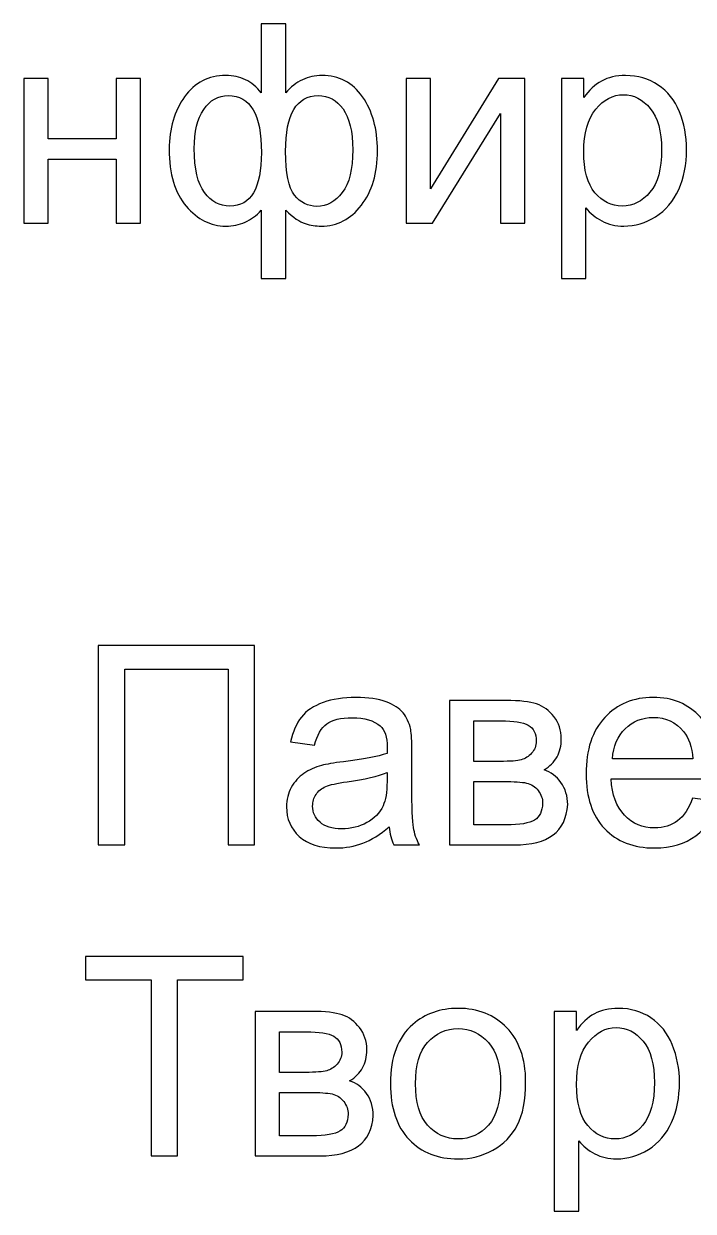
# Model space of a CAD drawing. Header units: centimetres. Extents: x 259 to 610, y 357 to 1252.
# Drawn here: x 313.04 to 321.53, y 1001.02 to 1016.07 of the extents above; entities that cross this region are included whole.
import ezdxf

# ---------------------------------------------------------------- set-up
doc = ezdxf.new("R2010")
doc.units = ezdxf.units.CM
doc.header["$MEASUREMENT"] = 0
doc.layers.add('layer 1', color=7, linetype='Continuous')

msp = doc.modelspace()

# ---------------------------------------------------------------- linework, layer by layer
at = {"layer": 'layer 1', "color": 250}
for points, knots in [([(316.04955, 1016.07259), (316.04955, 1016.07259), (316.35999, 1016.07259), (316.35999, 1016.07259), (316.35999, 1016.07259), (316.35999, 1016.07259), (316.35999, 1015.19771), (316.35999, 1015.19771), (316.35999, 1015.19771), (316.42408, 1015.2712), (316.49464, 1015.32588), (316.57166, 1015.36234), (316.57166, 1015.36234), (316.64809, 1015.3982), (316.731, 1015.41643), (316.81919, 1015.41643), (316.81919, 1015.41643), (317.03556, 1015.41643), (317.20725, 1015.32588), (317.33425, 1015.14538), (317.33425, 1015.14538), (317.46066, 1014.96487), (317.52416, 1014.73792), (317.52416, 1014.46393), (317.52416, 1014.46393), (317.52416, 1014.17818), (317.45595, 1013.9477), (317.31955, 1013.7719), (317.31955, 1013.7719), (317.18314, 1013.5961), (317.01322, 1013.5079), (316.81037, 1013.5079), (316.81037, 1013.5079), (316.74393, 1013.5079), (316.67632, 1013.51849), (316.60752, 1013.53907), (316.60752, 1013.53907), (316.53873, 1013.55965), (316.45642, 1013.61609), (316.35999, 1013.70781), (316.35999, 1013.70781), (316.35999, 1013.70781), (316.35999, 1012.84468), (316.35999, 1012.84468), (316.35999, 1012.84468), (316.35999, 1012.84468), (316.04955, 1012.84468), (316.04955, 1012.84468), (316.04955, 1012.84468), (316.04955, 1012.84468), (316.04955, 1013.70781), (316.04955, 1013.70781), (316.04955, 1013.70781), (315.98781, 1013.64137), (315.91902, 1013.5914), (315.84376, 1013.55788), (315.84376, 1013.55788), (315.7685, 1013.52437), (315.68736, 1013.5079), (315.59976, 1013.5079), (315.59976, 1013.5079), (315.40808, 1013.5079), (315.24051, 1013.59198), (315.09705, 1013.75955), (315.09705, 1013.75955), (314.95359, 1013.92771), (314.88186, 1014.16819), (314.88186, 1014.48098), (314.88186, 1014.48098), (314.88186, 1014.74615), (314.94653, 1014.96781), (315.07647, 1015.14714), (315.07647, 1015.14714), (315.20641, 1015.32647), (315.38045, 1015.41643), (315.59976, 1015.41643), (315.59976, 1015.41643), (315.69207, 1015.41643), (315.77497, 1015.3982), (315.84964, 1015.36234), (315.84964, 1015.36234), (315.92431, 1015.32588), (315.99075, 1015.2712), (316.04955, 1015.19771), (316.04955, 1015.19771), (316.04955, 1015.19771), (316.04955, 1016.07259), (316.04955, 1016.07259)], [0, 0, 0, 0, 0.04347826, 0.04347826, 0.04347826, 0.04347826, 0.08695652, 0.08695652, 0.08695652, 0.08695652, 0.13043478, 0.13043478, 0.13043478, 0.13043478, 0.17391304, 0.17391304, 0.17391304, 0.17391304, 0.2173913, 0.2173913, 0.2173913, 0.2173913, 0.26086957, 0.26086957, 0.26086957, 0.26086957, 0.30434783, 0.30434783, 0.30434783, 0.30434783, 0.34782609, 0.34782609, 0.34782609, 0.34782609, 0.39130435, 0.39130435, 0.39130435, 0.39130435, 0.43478261, 0.43478261, 0.43478261, 0.43478261, 0.47826087, 0.47826087, 0.47826087, 0.47826087, 0.52173913, 0.52173913, 0.52173913, 0.52173913, 0.56521739, 0.56521739, 0.56521739, 0.56521739, 0.60869565, 0.60869565, 0.60869565, 0.60869565, 0.65217391, 0.65217391, 0.65217391, 0.65217391, 0.69565217, 0.69565217, 0.69565217, 0.69565217, 0.73913043, 0.73913043, 0.73913043, 0.73913043, 0.7826087, 0.7826087, 0.7826087, 0.7826087, 0.82608696, 0.82608696, 0.82608696, 0.82608696, 0.86956522, 0.86956522, 0.86956522, 0.86956522, 0.91304348, 0.91304348, 0.91304348, 0.91304348, 1, 1, 1, 1]), ([(313.03624, 1015.37762), (313.03624, 1015.37762), (313.34669, 1015.37762), (313.34669, 1015.37762), (313.34669, 1015.37762), (313.34669, 1015.37762), (313.34669, 1014.61562), (313.34669, 1014.61562), (313.34669, 1014.61562), (313.34669, 1014.61562), (314.20746, 1014.61562), (314.20746, 1014.61562), (314.20746, 1014.61562), (314.20746, 1014.61562), (314.20746, 1015.37762), (314.20746, 1015.37762), (314.20746, 1015.37762), (314.20746, 1015.37762), (314.51791, 1015.37762), (314.51791, 1015.37762), (314.51791, 1015.37762), (314.51791, 1015.37762), (314.51791, 1013.54671), (314.51791, 1013.54671), (314.51791, 1013.54671), (314.51791, 1013.54671), (314.20746, 1013.54671), (314.20746, 1013.54671), (314.20746, 1013.54671), (314.20746, 1013.54671), (314.20746, 1014.3581), (314.20746, 1014.3581), (314.20746, 1014.3581), (314.20746, 1014.3581), (313.34669, 1014.3581), (313.34669, 1014.3581), (313.34669, 1014.3581), (313.34669, 1014.3581), (313.34669, 1013.54671), (313.34669, 1013.54671), (313.34669, 1013.54671), (313.34669, 1013.54671), (313.03624, 1013.54671), (313.03624, 1013.54671), (313.03624, 1013.54671), (313.03624, 1013.54671), (313.03624, 1015.37762), (313.03624, 1015.37762)], [0, 0, 0, 0, 0.07692308, 0.07692308, 0.07692308, 0.07692308, 0.15384615, 0.15384615, 0.15384615, 0.15384615, 0.23076923, 0.23076923, 0.23076923, 0.23076923, 0.30769231, 0.30769231, 0.30769231, 0.30769231, 0.38461538, 0.38461538, 0.38461538, 0.38461538, 0.46153846, 0.46153846, 0.46153846, 0.46153846, 0.53846154, 0.53846154, 0.53846154, 0.53846154, 0.61538462, 0.61538462, 0.61538462, 0.61538462, 0.69230769, 0.69230769, 0.69230769, 0.69230769, 0.76923077, 0.76923077, 0.76923077, 0.76923077, 0.84615385, 0.84615385, 0.84615385, 0.84615385, 1, 1, 1, 1]), ([(317.88693, 1015.37762), (317.88693, 1015.37762), (318.19738, 1015.37762), (318.19738, 1015.37762), (318.19738, 1015.37762), (318.19738, 1015.37762), (318.19738, 1013.98121), (318.19738, 1013.98121), (318.19738, 1013.98121), (318.19738, 1013.98121), (319.05992, 1015.37762), (319.05992, 1015.37762), (319.05992, 1015.37762), (319.05992, 1015.37762), (319.39329, 1015.37762), (319.39329, 1015.37762), (319.39329, 1015.37762), (319.39329, 1015.37762), (319.39329, 1013.54671), (319.39329, 1013.54671), (319.39329, 1013.54671), (319.39329, 1013.54671), (319.08285, 1013.54671), (319.08285, 1013.54671), (319.08285, 1013.54671), (319.08285, 1013.54671), (319.08285, 1014.9343), (319.08285, 1014.9343), (319.08285, 1014.9343), (319.08285, 1014.9343), (318.22148, 1013.54671), (318.22148, 1013.54671), (318.22148, 1013.54671), (318.22148, 1013.54671), (317.88693, 1013.54671), (317.88693, 1013.54671), (317.88693, 1013.54671), (317.88693, 1013.54671), (317.88693, 1015.37762), (317.88693, 1015.37762)], [0, 0, 0, 0, 0.09090909, 0.09090909, 0.09090909, 0.09090909, 0.18181818, 0.18181818, 0.18181818, 0.18181818, 0.27272727, 0.27272727, 0.27272727, 0.27272727, 0.36363636, 0.36363636, 0.36363636, 0.36363636, 0.45454545, 0.45454545, 0.45454545, 0.45454545, 0.54545455, 0.54545455, 0.54545455, 0.54545455, 0.63636364, 0.63636364, 0.63636364, 0.63636364, 0.72727273, 0.72727273, 0.72727273, 0.72727273, 0.81818182, 0.81818182, 0.81818182, 0.81818182, 1, 1, 1, 1]), ([(319.85778, 1012.84468), (319.85778, 1012.84468), (319.85778, 1015.37762), (319.85778, 1015.37762), (319.85778, 1015.37762), (319.85778, 1015.37762), (320.14, 1015.37762), (320.14, 1015.37762), (320.14, 1015.37762), (320.14, 1015.37762), (320.14, 1015.13715), (320.14, 1015.13715), (320.14, 1015.13715), (320.20644, 1015.23004), (320.2817, 1015.30001), (320.36578, 1015.34646), (320.36578, 1015.34646), (320.44927, 1015.39291), (320.55099, 1015.41643), (320.67035, 1015.41643), (320.67035, 1015.41643), (320.82674, 1015.41643), (320.96433, 1015.37645), (321.08368, 1015.2959), (321.08368, 1015.2959), (321.20304, 1015.21593), (321.293, 1015.10246), (321.35415, 1014.95664), (321.35415, 1014.95664), (321.41471, 1014.81024), (321.44528, 1014.65031), (321.44528, 1014.47569), (321.44528, 1014.47569), (321.44528, 1014.28931), (321.41177, 1014.12115), (321.34474, 1013.97122), (321.34474, 1013.97122), (321.27771, 1013.82188), (321.18011, 1013.70722), (321.05193, 1013.62726), (321.05193, 1013.62726), (320.92435, 1013.54789), (320.7897, 1013.5079), (320.64859, 1013.5079), (320.64859, 1013.5079), (320.54511, 1013.5079), (320.45221, 1013.52966), (320.37049, 1013.57317), (320.37049, 1013.57317), (320.28817, 1013.61668), (320.22114, 1013.67136), (320.16823, 1013.7378), (320.16823, 1013.7378), (320.16823, 1013.7378), (320.16823, 1012.84468), (320.16823, 1012.84468), (320.16823, 1012.84468), (320.16823, 1012.84468), (319.85778, 1012.84468), (319.85778, 1012.84468)], [0, 0, 0, 0, 0.0625, 0.0625, 0.0625, 0.0625, 0.125, 0.125, 0.125, 0.125, 0.1875, 0.1875, 0.1875, 0.1875, 0.25, 0.25, 0.25, 0.25, 0.3125, 0.3125, 0.3125, 0.3125, 0.375, 0.375, 0.375, 0.375, 0.4375, 0.4375, 0.4375, 0.4375, 0.5, 0.5, 0.5, 0.5, 0.5625, 0.5625, 0.5625, 0.5625, 0.625, 0.625, 0.625, 0.625, 0.6875, 0.6875, 0.6875, 0.6875, 0.75, 0.75, 0.75, 0.75, 0.8125, 0.8125, 0.8125, 0.8125, 0.875, 0.875, 0.875, 0.875, 1, 1, 1, 1]), ([(315.19936, 1014.4898), (315.19936, 1014.23169), (315.24287, 1014.04589), (315.3293, 1013.93241), (315.3293, 1013.93241), (315.41573, 1013.81894), (315.52274, 1013.7619), (315.65091, 1013.7619), (315.65091, 1013.7619), (315.78497, 1013.7619), (315.88551, 1013.81835), (315.95195, 1013.93124), (315.95195, 1013.93124), (316.0178, 1014.04413), (316.05131, 1014.21405), (316.05131, 1014.43982), (316.05131, 1014.43982), (316.05131, 1014.68089), (316.01662, 1014.86139), (315.94666, 1014.98192), (315.94666, 1014.98192), (315.87669, 1015.10246), (315.77144, 1015.16243), (315.63033, 1015.16243), (315.63033, 1015.16243), (315.50333, 1015.16243), (315.39985, 1015.10363), (315.3193, 1014.98604), (315.3193, 1014.98604), (315.23934, 1014.86845), (315.19936, 1014.70323), (315.19936, 1014.4898)], [0, 0, 0, 0, 0.11111111, 0.11111111, 0.11111111, 0.11111111, 0.22222222, 0.22222222, 0.22222222, 0.22222222, 0.33333333, 0.33333333, 0.33333333, 0.33333333, 0.44444444, 0.44444444, 0.44444444, 0.44444444, 0.55555556, 0.55555556, 0.55555556, 0.55555556, 0.66666667, 0.66666667, 0.66666667, 0.66666667, 0.77777778, 0.77777778, 0.77777778, 0.77777778, 1, 1, 1, 1]), ([(316.35823, 1014.45452), (316.35823, 1014.17936), (316.39586, 1013.99474), (316.47171, 1013.90007), (316.47171, 1013.90007), (316.54696, 1013.80541), (316.64163, 1013.75838), (316.7551, 1013.75838), (316.7551, 1013.75838), (316.88093, 1013.75838), (316.98852, 1013.81658), (317.07731, 1013.933), (317.07731, 1013.933), (317.16609, 1014.04883), (317.21019, 1014.22992), (317.21019, 1014.4751), (317.21019, 1014.4751), (317.21019, 1014.70617), (317.16903, 1014.87903), (317.0873, 1014.99251), (317.0873, 1014.99251), (317.00558, 1015.10598), (316.90033, 1015.16243), (316.77215, 1015.16243), (316.77215, 1015.16243), (316.63457, 1015.16243), (316.53168, 1015.10363), (316.4623, 1014.98545), (316.4623, 1014.98545), (316.39292, 1014.86727), (316.35823, 1014.6903), (316.35823, 1014.45452)], [0, 0, 0, 0, 0.11111111, 0.11111111, 0.11111111, 0.11111111, 0.22222222, 0.22222222, 0.22222222, 0.22222222, 0.33333333, 0.33333333, 0.33333333, 0.33333333, 0.44444444, 0.44444444, 0.44444444, 0.44444444, 0.55555556, 0.55555556, 0.55555556, 0.55555556, 0.66666667, 0.66666667, 0.66666667, 0.66666667, 0.77777778, 0.77777778, 0.77777778, 0.77777778, 1, 1, 1, 1]), ([(320.14, 1014.451), (320.14, 1014.2164), (320.18763, 1014.04295), (320.28229, 1013.93065), (320.28229, 1013.93065), (320.37754, 1013.81835), (320.49278, 1013.7619), (320.62801, 1013.7619), (320.62801, 1013.7619), (320.7656, 1013.7619), (320.88319, 1013.82011), (320.98079, 1013.93653), (320.98079, 1013.93653), (321.07898, 1014.05294), (321.12778, 1014.23286), (321.12778, 1014.47687), (321.12778, 1014.47687), (321.12778, 1014.7097), (321.08016, 1014.88373), (320.98432, 1014.99956), (320.98432, 1014.99956), (320.88848, 1015.11539), (320.77442, 1015.17301), (320.64154, 1015.17301), (320.64154, 1015.17301), (320.50983, 1015.17301), (320.39342, 1015.11128), (320.29229, 1014.98839), (320.29229, 1014.98839), (320.19057, 1014.86492), (320.14, 1014.68618), (320.14, 1014.451)], [0, 0, 0, 0, 0.11111111, 0.11111111, 0.11111111, 0.11111111, 0.22222222, 0.22222222, 0.22222222, 0.22222222, 0.33333333, 0.33333333, 0.33333333, 0.33333333, 0.44444444, 0.44444444, 0.44444444, 0.44444444, 0.55555556, 0.55555556, 0.55555556, 0.55555556, 0.66666667, 0.66666667, 0.66666667, 0.66666667, 0.77777778, 0.77777778, 0.77777778, 0.77777778, 1, 1, 1, 1]), ([(313.98168, 1008.19037), (313.98168, 1008.19037), (315.96428, 1008.19037), (315.96428, 1008.19037), (315.96428, 1008.19037), (315.96428, 1008.19037), (315.96428, 1005.66449), (315.96428, 1005.66449), (315.96428, 1005.66449), (315.96428, 1005.66449), (315.62914, 1005.66449), (315.62914, 1005.66449), (315.62914, 1005.66449), (315.62914, 1005.66449), (315.62914, 1007.89404), (315.62914, 1007.89404), (315.62914, 1007.89404), (315.62914, 1007.89404), (314.31681, 1007.89404), (314.31681, 1007.89404), (314.31681, 1007.89404), (314.31681, 1007.89404), (314.31681, 1005.66449), (314.31681, 1005.66449), (314.31681, 1005.66449), (314.31681, 1005.66449), (313.98168, 1005.66449), (313.98168, 1005.66449), (313.98168, 1005.66449), (313.98168, 1005.66449), (313.98168, 1008.19037), (313.98168, 1008.19037)], [0, 0, 0, 0, 0.11111111, 0.11111111, 0.11111111, 0.11111111, 0.22222222, 0.22222222, 0.22222222, 0.22222222, 0.33333333, 0.33333333, 0.33333333, 0.33333333, 0.44444444, 0.44444444, 0.44444444, 0.44444444, 0.55555556, 0.55555556, 0.55555556, 0.55555556, 0.66666667, 0.66666667, 0.66666667, 0.66666667, 0.77777778, 0.77777778, 0.77777778, 0.77777778, 1, 1, 1, 1]), ([(317.67114, 1005.8938), (317.5559, 1005.79561), (317.44477, 1005.72681), (317.33835, 1005.68624), (317.33835, 1005.68624), (317.23193, 1005.64568), (317.11786, 1005.62568), (316.99557, 1005.62568), (316.99557, 1005.62568), (316.79449, 1005.62568), (316.63985, 1005.67449), (316.53167, 1005.77267), (316.53167, 1005.77267), (316.42348, 1005.87028), (316.36939, 1005.99551), (316.36939, 1006.14779), (316.36939, 1006.14779), (316.36939, 1006.23716), (316.38997, 1006.31889), (316.43054, 1006.39297), (316.43054, 1006.39297), (316.4717, 1006.46706), (316.5252, 1006.52585), (316.59105, 1006.57054), (316.59105, 1006.57054), (316.65749, 1006.61522), (316.73157, 1006.64933), (316.81448, 1006.67226), (316.81448, 1006.67226), (316.87562, 1006.68813), (316.96793, 1006.70342), (317.09082, 1006.71871), (317.09082, 1006.71871), (317.34129, 1006.7481), (317.5265, 1006.78397), (317.64468, 1006.82513), (317.64468, 1006.82513), (317.64585, 1006.86746), (317.64644, 1006.89451), (317.64644, 1006.90568), (317.64644, 1006.90568), (317.64644, 1007.0315), (317.61704, 1007.12028), (317.55825, 1007.17202), (317.55825, 1007.17202), (317.47887, 1007.24199), (317.36069, 1007.27668), (317.2043, 1007.27668), (317.2043, 1007.27668), (317.05789, 1007.27668), (316.94971, 1007.25081), (316.88033, 1007.19966), (316.88033, 1007.19966), (316.81036, 1007.14851), (316.75921, 1007.05796), (316.72569, 1006.92743), (316.72569, 1006.92743), (316.72569, 1006.92743), (316.42231, 1006.96976), (316.42231, 1006.96976), (316.42231, 1006.96976), (316.44994, 1007.0997), (316.49521, 1007.20495), (316.55871, 1007.28491), (316.55871, 1007.28491), (316.62221, 1007.36488), (316.71394, 1007.42602), (316.83388, 1007.46953), (316.83388, 1007.46953), (316.95324, 1007.51245), (317.09258, 1007.53421), (317.25016, 1007.53421), (317.25016, 1007.53421), (317.40655, 1007.53421), (317.53414, 1007.51598), (317.63233, 1007.47894), (317.63233, 1007.47894), (317.72993, 1007.4419), (317.80225, 1007.39604), (317.84811, 1007.34018), (317.84811, 1007.34018), (317.89397, 1007.28432), (317.92631, 1007.21377), (317.94513, 1007.12851), (317.94513, 1007.12851), (317.95512, 1007.0756), (317.96041, 1006.98035), (317.96041, 1006.84335), (317.96041, 1006.84335), (317.96041, 1006.84335), (317.96041, 1006.43178), (317.96041, 1006.43178), (317.96041, 1006.43178), (317.96041, 1006.14427), (317.96688, 1005.96259), (317.97982, 1005.88556), (317.97982, 1005.88556), (317.99216, 1005.80854), (318.01803, 1005.73505), (318.05566, 1005.66449), (318.05566, 1005.66449), (318.05566, 1005.66449), (317.73111, 1005.66449), (317.73111, 1005.66449), (317.73111, 1005.66449), (317.69995, 1005.72975), (317.67996, 1005.80619), (317.67114, 1005.8938)], [0, 0, 0, 0, 0.03571429, 0.03571429, 0.03571429, 0.03571429, 0.07142857, 0.07142857, 0.07142857, 0.07142857, 0.10714286, 0.10714286, 0.10714286, 0.10714286, 0.14285714, 0.14285714, 0.14285714, 0.14285714, 0.17857143, 0.17857143, 0.17857143, 0.17857143, 0.21428571, 0.21428571, 0.21428571, 0.21428571, 0.25, 0.25, 0.25, 0.25, 0.28571429, 0.28571429, 0.28571429, 0.28571429, 0.32142857, 0.32142857, 0.32142857, 0.32142857, 0.35714286, 0.35714286, 0.35714286, 0.35714286, 0.39285714, 0.39285714, 0.39285714, 0.39285714, 0.42857143, 0.42857143, 0.42857143, 0.42857143, 0.46428571, 0.46428571, 0.46428571, 0.46428571, 0.5, 0.5, 0.5, 0.5, 0.53571429, 0.53571429, 0.53571429, 0.53571429, 0.57142857, 0.57142857, 0.57142857, 0.57142857, 0.60714286, 0.60714286, 0.60714286, 0.60714286, 0.64285714, 0.64285714, 0.64285714, 0.64285714, 0.67857143, 0.67857143, 0.67857143, 0.67857143, 0.71428571, 0.71428571, 0.71428571, 0.71428571, 0.75, 0.75, 0.75, 0.75, 0.78571429, 0.78571429, 0.78571429, 0.78571429, 0.82142857, 0.82142857, 0.82142857, 0.82142857, 0.85714286, 0.85714286, 0.85714286, 0.85714286, 0.89285714, 0.89285714, 0.89285714, 0.89285714, 0.92857143, 0.92857143, 0.92857143, 0.92857143, 1, 1, 1, 1]), ([(321.52111, 1006.25716), (321.52111, 1006.25716), (321.84214, 1006.21482), (321.84214, 1006.21482), (321.84214, 1006.21482), (321.79216, 1006.02844), (321.69868, 1005.88321), (321.56227, 1005.78032), (321.56227, 1005.78032), (321.42586, 1005.67743), (321.25183, 1005.62568), (321.03957, 1005.62568), (321.03957, 1005.62568), (320.77264, 1005.62568), (320.56097, 1005.708), (320.40457, 1005.87263), (320.40457, 1005.87263), (320.24818, 1006.03667), (320.16998, 1006.26774), (320.16998, 1006.56466), (320.16998, 1006.56466), (320.16998, 1006.87158), (320.24876, 1007.11029), (320.40693, 1007.27962), (320.40693, 1007.27962), (320.56509, 1007.44954), (320.77029, 1007.53421), (321.02252, 1007.53421), (321.02252, 1007.53421), (321.26653, 1007.53421), (321.46584, 1007.45131), (321.62048, 1007.28491), (321.62048, 1007.28491), (321.77511, 1007.11852), (321.85272, 1006.88451), (321.85272, 1006.58289), (321.85272, 1006.58289), (321.85272, 1006.56466), (321.85214, 1006.53703), (321.85096, 1006.50057), (321.85096, 1006.50057), (321.85096, 1006.50057), (320.48748, 1006.50057), (320.48748, 1006.50057), (320.48748, 1006.50057), (320.49924, 1006.30008), (320.55568, 1006.14603), (320.65799, 1006.03961), (320.65799, 1006.03961), (320.7597, 1005.93319), (320.88729, 1005.87968), (321.03957, 1005.87968), (321.03957, 1005.87968), (321.15305, 1005.87968), (321.25006, 1005.90967), (321.33003, 1005.96964), (321.33003, 1005.96964), (321.41058, 1006.02961), (321.47408, 1006.12545), (321.52111, 1006.25716)], [0, 0, 0, 0, 0.0625, 0.0625, 0.0625, 0.0625, 0.125, 0.125, 0.125, 0.125, 0.1875, 0.1875, 0.1875, 0.1875, 0.25, 0.25, 0.25, 0.25, 0.3125, 0.3125, 0.3125, 0.3125, 0.375, 0.375, 0.375, 0.375, 0.4375, 0.4375, 0.4375, 0.4375, 0.5, 0.5, 0.5, 0.5, 0.5625, 0.5625, 0.5625, 0.5625, 0.625, 0.625, 0.625, 0.625, 0.6875, 0.6875, 0.6875, 0.6875, 0.75, 0.75, 0.75, 0.75, 0.8125, 0.8125, 0.8125, 0.8125, 0.875, 0.875, 0.875, 0.875, 1, 1, 1, 1]), ([(318.43725, 1007.4954), (318.43725, 1007.4954), (319.15163, 1007.4954), (319.15163, 1007.4954), (319.15163, 1007.4954), (319.32684, 1007.4954), (319.45737, 1007.4807), (319.54321, 1007.45131), (319.54321, 1007.45131), (319.62846, 1007.42191), (319.70196, 1007.3684), (319.76311, 1007.2902), (319.76311, 1007.2902), (319.82484, 1007.21142), (319.85542, 1007.11793), (319.85542, 1007.00857), (319.85542, 1007.00857), (319.85542, 1006.92096), (319.83719, 1006.84453), (319.80132, 1006.77985), (319.80132, 1006.77985), (319.76487, 1006.71459), (319.71078, 1006.65991), (319.63787, 1006.6164), (319.63787, 1006.6164), (319.72371, 1006.58759), (319.79486, 1006.53409), (319.85189, 1006.4553), (319.85189, 1006.4553), (319.90833, 1006.3771), (319.93656, 1006.28361), (319.93656, 1006.17602), (319.93656, 1006.17602), (319.92538, 1006.00257), (319.86306, 1005.8738), (319.75076, 1005.79031), (319.75076, 1005.79031), (319.63846, 1005.70624), (319.47501, 1005.66449), (319.26099, 1005.66449), (319.26099, 1005.66449), (319.26099, 1005.66449), (318.43725, 1005.66449), (318.43725, 1005.66449), (318.43725, 1005.66449), (318.43725, 1005.66449), (318.43725, 1007.4954), (318.43725, 1007.4954)], [0, 0, 0, 0, 0.07692308, 0.07692308, 0.07692308, 0.07692308, 0.15384615, 0.15384615, 0.15384615, 0.15384615, 0.23076923, 0.23076923, 0.23076923, 0.23076923, 0.30769231, 0.30769231, 0.30769231, 0.30769231, 0.38461538, 0.38461538, 0.38461538, 0.38461538, 0.46153846, 0.46153846, 0.46153846, 0.46153846, 0.53846154, 0.53846154, 0.53846154, 0.53846154, 0.61538462, 0.61538462, 0.61538462, 0.61538462, 0.69230769, 0.69230769, 0.69230769, 0.69230769, 0.76923077, 0.76923077, 0.76923077, 0.76923077, 0.84615385, 0.84615385, 0.84615385, 0.84615385, 1, 1, 1, 1]), ([(318.7477, 1006.72282), (318.7477, 1006.72282), (319.07696, 1006.72282), (319.07696, 1006.72282), (319.07696, 1006.72282), (319.20807, 1006.72282), (319.29862, 1006.72988), (319.34742, 1006.7434), (319.34742, 1006.7434), (319.39681, 1006.75751), (319.4409, 1006.78514), (319.47971, 1006.82748), (319.47971, 1006.82748), (319.51851, 1006.86922), (319.53792, 1006.91979), (319.53792, 1006.97858), (319.53792, 1006.97858), (319.53792, 1007.0756), (319.50382, 1007.14263), (319.4362, 1007.18084), (319.4362, 1007.18084), (319.368, 1007.21906), (319.25158, 1007.23788), (319.08695, 1007.23788), (319.08695, 1007.23788), (319.08695, 1007.23788), (318.7477, 1007.23788), (318.7477, 1007.23788), (318.7477, 1007.23788), (318.7477, 1007.23788), (318.7477, 1006.72282), (318.7477, 1006.72282)], [0, 0, 0, 0, 0.11111111, 0.11111111, 0.11111111, 0.11111111, 0.22222222, 0.22222222, 0.22222222, 0.22222222, 0.33333333, 0.33333333, 0.33333333, 0.33333333, 0.44444444, 0.44444444, 0.44444444, 0.44444444, 0.55555556, 0.55555556, 0.55555556, 0.55555556, 0.66666667, 0.66666667, 0.66666667, 0.66666667, 0.77777778, 0.77777778, 0.77777778, 0.77777778, 1, 1, 1, 1]), ([(320.50512, 1006.75457), (320.50512, 1006.75457), (321.52464, 1006.75457), (321.52464, 1006.75457), (321.52464, 1006.75457), (321.51112, 1006.90862), (321.47172, 1007.02386), (321.40764, 1007.10088), (321.40764, 1007.10088), (321.30945, 1007.22024), (321.18127, 1007.28021), (321.02429, 1007.28021), (321.02429, 1007.28021), (320.882, 1007.28021), (320.76264, 1007.23258), (320.66563, 1007.13733), (320.66563, 1007.13733), (320.5692, 1007.04208), (320.5157, 1006.9145), (320.50512, 1006.75457)], [0, 0, 0, 0, 0.16666667, 0.16666667, 0.16666667, 0.16666667, 0.33333333, 0.33333333, 0.33333333, 0.33333333, 0.5, 0.5, 0.5, 0.5, 0.66666667, 0.66666667, 0.66666667, 0.66666667, 1, 1, 1, 1]), ([(317.64644, 1006.58171), (317.53355, 1006.53585), (317.36422, 1006.49704), (317.13844, 1006.46529), (317.13844, 1006.46529), (317.01027, 1006.44707), (316.91972, 1006.42649), (316.86681, 1006.40356), (316.86681, 1006.40356), (316.81389, 1006.38063), (316.77332, 1006.34711), (316.74451, 1006.3036), (316.74451, 1006.3036), (316.7157, 1006.25951), (316.701, 1006.21071), (316.701, 1006.15661), (316.701, 1006.15661), (316.701, 1006.07489), (316.73216, 1006.0061), (316.79507, 1005.95142), (316.79507, 1005.95142), (316.85799, 1005.89673), (316.94971, 1005.8691), (317.07024, 1005.8691), (317.07024, 1005.8691), (317.1896, 1005.8691), (317.29602, 1005.89497), (317.3895, 1005.9473), (317.3895, 1005.9473), (317.4824, 1005.99904), (317.55119, 1006.07018), (317.5947, 1006.16014), (317.5947, 1006.16014), (317.62822, 1006.23011), (317.64468, 1006.333), (317.64468, 1006.46882), (317.64468, 1006.46882), (317.64468, 1006.46882), (317.64644, 1006.58171), (317.64644, 1006.58171)], [0, 0, 0, 0, 0.09090909, 0.09090909, 0.09090909, 0.09090909, 0.18181818, 0.18181818, 0.18181818, 0.18181818, 0.27272727, 0.27272727, 0.27272727, 0.27272727, 0.36363636, 0.36363636, 0.36363636, 0.36363636, 0.45454545, 0.45454545, 0.45454545, 0.45454545, 0.54545455, 0.54545455, 0.54545455, 0.54545455, 0.63636364, 0.63636364, 0.63636364, 0.63636364, 0.72727273, 0.72727273, 0.72727273, 0.72727273, 0.81818182, 0.81818182, 0.81818182, 0.81818182, 1, 1, 1, 1]), ([(318.7477, 1005.91849), (318.7477, 1005.91849), (319.15515, 1005.91849), (319.15515, 1005.91849), (319.15515, 1005.91849), (319.33037, 1005.91849), (319.4509, 1005.93907), (319.51616, 1005.97964), (319.51616, 1005.97964), (319.58143, 1006.02079), (319.61553, 1006.09076), (319.61906, 1006.1913), (319.61906, 1006.1913), (319.61906, 1006.24951), (319.60024, 1006.30419), (319.56261, 1006.35417), (319.56261, 1006.35417), (319.52439, 1006.40415), (319.47501, 1006.4359), (319.41445, 1006.44883), (319.41445, 1006.44883), (319.35389, 1006.46235), (319.25628, 1006.46882), (319.12223, 1006.46882), (319.12223, 1006.46882), (319.12223, 1006.46882), (318.7477, 1006.46882), (318.7477, 1006.46882), (318.7477, 1006.46882), (318.7477, 1006.46882), (318.7477, 1005.91849), (318.7477, 1005.91849)], [0, 0, 0, 0, 0.11111111, 0.11111111, 0.11111111, 0.11111111, 0.22222222, 0.22222222, 0.22222222, 0.22222222, 0.33333333, 0.33333333, 0.33333333, 0.33333333, 0.44444444, 0.44444444, 0.44444444, 0.44444444, 0.55555556, 0.55555556, 0.55555556, 0.55555556, 0.66666667, 0.66666667, 0.66666667, 0.66666667, 0.77777778, 0.77777778, 0.77777778, 0.77777778, 1, 1, 1, 1]), ([(314.65136, 1001.72338), (314.65136, 1001.72338), (314.65136, 1003.95293), (314.65136, 1003.95293), (314.65136, 1003.95293), (314.65136, 1003.95293), (313.81881, 1003.95293), (313.81881, 1003.95293), (313.81881, 1003.95293), (313.81881, 1003.95293), (313.81881, 1004.24926), (313.81881, 1004.24926), (313.81881, 1004.24926), (313.81881, 1004.24926), (315.81905, 1004.24926), (315.81905, 1004.24926), (315.81905, 1004.24926), (315.81905, 1004.24926), (315.81905, 1003.95293), (315.81905, 1003.95293), (315.81905, 1003.95293), (315.81905, 1003.95293), (314.9865, 1003.95293), (314.9865, 1003.95293), (314.9865, 1003.95293), (314.9865, 1003.95293), (314.9865, 1001.72338), (314.9865, 1001.72338), (314.9865, 1001.72338), (314.9865, 1001.72338), (314.65136, 1001.72338), (314.65136, 1001.72338)], [0, 0, 0, 0, 0.11111111, 0.11111111, 0.11111111, 0.11111111, 0.22222222, 0.22222222, 0.22222222, 0.22222222, 0.33333333, 0.33333333, 0.33333333, 0.33333333, 0.44444444, 0.44444444, 0.44444444, 0.44444444, 0.55555556, 0.55555556, 0.55555556, 0.55555556, 0.66666667, 0.66666667, 0.66666667, 0.66666667, 0.77777778, 0.77777778, 0.77777778, 0.77777778, 1, 1, 1, 1]), ([(315.97016, 1003.55429), (315.97016, 1003.55429), (316.68454, 1003.55429), (316.68454, 1003.55429), (316.68454, 1003.55429), (316.85975, 1003.55429), (316.99028, 1003.53959), (317.07612, 1003.5102), (317.07612, 1003.5102), (317.16137, 1003.4808), (317.23487, 1003.42729), (317.29602, 1003.34909), (317.29602, 1003.34909), (317.35775, 1003.27031), (317.38833, 1003.17682), (317.38833, 1003.06746), (317.38833, 1003.06746), (317.38833, 1002.97985), (317.3701, 1002.90342), (317.33423, 1002.83874), (317.33423, 1002.83874), (317.29778, 1002.77348), (317.24369, 1002.7188), (317.17078, 1002.67529), (317.17078, 1002.67529), (317.25662, 1002.64648), (317.32777, 1002.59298), (317.3848, 1002.51419), (317.3848, 1002.51419), (317.44124, 1002.43599), (317.46947, 1002.3425), (317.46947, 1002.23491), (317.46947, 1002.23491), (317.45829, 1002.06146), (317.39597, 1001.93269), (317.28367, 1001.8492), (317.28367, 1001.8492), (317.17137, 1001.76513), (317.00792, 1001.72338), (316.7939, 1001.72338), (316.7939, 1001.72338), (316.7939, 1001.72338), (315.97016, 1001.72338), (315.97016, 1001.72338), (315.97016, 1001.72338), (315.97016, 1001.72338), (315.97016, 1003.55429), (315.97016, 1003.55429)], [0, 0, 0, 0, 0.07692308, 0.07692308, 0.07692308, 0.07692308, 0.15384615, 0.15384615, 0.15384615, 0.15384615, 0.23076923, 0.23076923, 0.23076923, 0.23076923, 0.30769231, 0.30769231, 0.30769231, 0.30769231, 0.38461538, 0.38461538, 0.38461538, 0.38461538, 0.46153846, 0.46153846, 0.46153846, 0.46153846, 0.53846154, 0.53846154, 0.53846154, 0.53846154, 0.61538462, 0.61538462, 0.61538462, 0.61538462, 0.69230769, 0.69230769, 0.69230769, 0.69230769, 0.76923077, 0.76923077, 0.76923077, 0.76923077, 0.84615385, 0.84615385, 0.84615385, 0.84615385, 1, 1, 1, 1]), ([(317.68878, 1002.63884), (317.68878, 1002.97691), (317.78285, 1003.22739), (317.97159, 1003.39025), (317.97159, 1003.39025), (318.12857, 1003.52548), (318.32084, 1003.5931), (318.5472, 1003.5931), (318.5472, 1003.5931), (318.79826, 1003.5931), (319.00405, 1003.51078), (319.16397, 1003.34615), (319.16397, 1003.34615), (319.32331, 1003.18211), (319.40327, 1002.95457), (319.40327, 1002.66471), (319.40327, 1002.66471), (319.40327, 1002.42952), (319.36799, 1002.2449), (319.29744, 1002.11026), (319.29744, 1002.11026), (319.22688, 1001.97562), (319.12399, 1001.87096), (318.98876, 1001.79629), (318.98876, 1001.79629), (318.85412, 1001.72162), (318.70654, 1001.68457), (318.5472, 1001.68457), (318.5472, 1001.68457), (318.29085, 1001.68457), (318.08389, 1001.7663), (317.92572, 1001.93034), (317.92572, 1001.93034), (317.76756, 1002.09438), (317.68878, 1002.33074), (317.68878, 1002.63884)], [0, 0, 0, 0, 0.1, 0.1, 0.1, 0.1, 0.2, 0.2, 0.2, 0.2, 0.3, 0.3, 0.3, 0.3, 0.4, 0.4, 0.4, 0.4, 0.5, 0.5, 0.5, 0.5, 0.6, 0.6, 0.6, 0.6, 0.7, 0.7, 0.7, 0.7, 0.8, 0.8, 0.8, 0.8, 1, 1, 1, 1]), ([(319.76722, 1001.02135), (319.76722, 1001.02135), (319.76722, 1003.55429), (319.76722, 1003.55429), (319.76722, 1003.55429), (319.76722, 1003.55429), (320.04944, 1003.55429), (320.04944, 1003.55429), (320.04944, 1003.55429), (320.04944, 1003.55429), (320.04944, 1003.31382), (320.04944, 1003.31382), (320.04944, 1003.31382), (320.11588, 1003.40671), (320.19114, 1003.47668), (320.27522, 1003.52313), (320.27522, 1003.52313), (320.35871, 1003.56958), (320.46043, 1003.5931), (320.57979, 1003.5931), (320.57979, 1003.5931), (320.73618, 1003.5931), (320.87377, 1003.55312), (320.99312, 1003.47257), (320.99312, 1003.47257), (321.11248, 1003.3926), (321.20244, 1003.27913), (321.26359, 1003.13331), (321.26359, 1003.13331), (321.32415, 1002.98691), (321.35472, 1002.82698), (321.35472, 1002.65236), (321.35472, 1002.65236), (321.35472, 1002.46598), (321.32121, 1002.29782), (321.25418, 1002.14789), (321.25418, 1002.14789), (321.18715, 1001.99855), (321.08955, 1001.88389), (320.96137, 1001.80393), (320.96137, 1001.80393), (320.83379, 1001.72456), (320.69914, 1001.68457), (320.55803, 1001.68457), (320.55803, 1001.68457), (320.45455, 1001.68457), (320.36165, 1001.70633), (320.27993, 1001.74984), (320.27993, 1001.74984), (320.19761, 1001.79335), (320.13058, 1001.84803), (320.07767, 1001.91447), (320.07767, 1001.91447), (320.07767, 1001.91447), (320.07767, 1001.02135), (320.07767, 1001.02135), (320.07767, 1001.02135), (320.07767, 1001.02135), (319.76722, 1001.02135), (319.76722, 1001.02135)], [0, 0, 0, 0, 0.0625, 0.0625, 0.0625, 0.0625, 0.125, 0.125, 0.125, 0.125, 0.1875, 0.1875, 0.1875, 0.1875, 0.25, 0.25, 0.25, 0.25, 0.3125, 0.3125, 0.3125, 0.3125, 0.375, 0.375, 0.375, 0.375, 0.4375, 0.4375, 0.4375, 0.4375, 0.5, 0.5, 0.5, 0.5, 0.5625, 0.5625, 0.5625, 0.5625, 0.625, 0.625, 0.625, 0.625, 0.6875, 0.6875, 0.6875, 0.6875, 0.75, 0.75, 0.75, 0.75, 0.8125, 0.8125, 0.8125, 0.8125, 0.875, 0.875, 0.875, 0.875, 1, 1, 1, 1]), ([(318.00628, 1002.63825), (318.00628, 1002.40424), (318.05743, 1002.22903), (318.15973, 1002.1132), (318.15973, 1002.1132), (318.26263, 1001.99678), (318.39139, 1001.93857), (318.5472, 1001.93857), (318.5472, 1001.93857), (318.70125, 1001.93857), (318.82942, 1001.99678), (318.93232, 1002.11379), (318.93232, 1002.11379), (319.03462, 1002.23079), (319.08577, 1002.40894), (319.08577, 1002.64824), (319.08577, 1002.64824), (319.08577, 1002.87402), (319.03403, 1003.04512), (318.93114, 1003.16095), (318.93114, 1003.16095), (318.82825, 1003.27736), (318.70007, 1003.33557), (318.5472, 1003.33557), (318.5472, 1003.33557), (318.39139, 1003.33557), (318.26263, 1003.27795), (318.15973, 1003.16212), (318.15973, 1003.16212), (318.05743, 1003.04629), (318.00628, 1002.87167), (318.00628, 1002.63825)], [0, 0, 0, 0, 0.11111111, 0.11111111, 0.11111111, 0.11111111, 0.22222222, 0.22222222, 0.22222222, 0.22222222, 0.33333333, 0.33333333, 0.33333333, 0.33333333, 0.44444444, 0.44444444, 0.44444444, 0.44444444, 0.55555556, 0.55555556, 0.55555556, 0.55555556, 0.66666667, 0.66666667, 0.66666667, 0.66666667, 0.77777778, 0.77777778, 0.77777778, 0.77777778, 1, 1, 1, 1]), ([(320.04944, 1002.62767), (320.04944, 1002.39307), (320.09707, 1002.21962), (320.19173, 1002.10732), (320.19173, 1002.10732), (320.28698, 1001.99502), (320.40222, 1001.93857), (320.53745, 1001.93857), (320.53745, 1001.93857), (320.67504, 1001.93857), (320.79263, 1001.99678), (320.89023, 1002.1132), (320.89023, 1002.1132), (320.98842, 1002.22961), (321.03722, 1002.40953), (321.03722, 1002.65354), (321.03722, 1002.65354), (321.03722, 1002.88637), (320.9896, 1003.0604), (320.89376, 1003.17623), (320.89376, 1003.17623), (320.79792, 1003.29206), (320.68386, 1003.34968), (320.55098, 1003.34968), (320.55098, 1003.34968), (320.41927, 1003.34968), (320.30286, 1003.28795), (320.20173, 1003.16506), (320.20173, 1003.16506), (320.10001, 1003.04159), (320.04944, 1002.86285), (320.04944, 1002.62767)], [0, 0, 0, 0, 0.11111111, 0.11111111, 0.11111111, 0.11111111, 0.22222222, 0.22222222, 0.22222222, 0.22222222, 0.33333333, 0.33333333, 0.33333333, 0.33333333, 0.44444444, 0.44444444, 0.44444444, 0.44444444, 0.55555556, 0.55555556, 0.55555556, 0.55555556, 0.66666667, 0.66666667, 0.66666667, 0.66666667, 0.77777778, 0.77777778, 0.77777778, 0.77777778, 1, 1, 1, 1]), ([(316.28061, 1002.78171), (316.28061, 1002.78171), (316.60987, 1002.78171), (316.60987, 1002.78171), (316.60987, 1002.78171), (316.74098, 1002.78171), (316.83153, 1002.78877), (316.88033, 1002.80229), (316.88033, 1002.80229), (316.92972, 1002.8164), (316.97381, 1002.84403), (317.01262, 1002.88637), (317.01262, 1002.88637), (317.05142, 1002.92811), (317.07083, 1002.97868), (317.07083, 1003.03747), (317.07083, 1003.03747), (317.07083, 1003.13449), (317.03673, 1003.20152), (316.96911, 1003.23973), (316.96911, 1003.23973), (316.90091, 1003.27795), (316.78449, 1003.29677), (316.61986, 1003.29677), (316.61986, 1003.29677), (316.61986, 1003.29677), (316.28061, 1003.29677), (316.28061, 1003.29677), (316.28061, 1003.29677), (316.28061, 1003.29677), (316.28061, 1002.78171), (316.28061, 1002.78171)], [0, 0, 0, 0, 0.11111111, 0.11111111, 0.11111111, 0.11111111, 0.22222222, 0.22222222, 0.22222222, 0.22222222, 0.33333333, 0.33333333, 0.33333333, 0.33333333, 0.44444444, 0.44444444, 0.44444444, 0.44444444, 0.55555556, 0.55555556, 0.55555556, 0.55555556, 0.66666667, 0.66666667, 0.66666667, 0.66666667, 0.77777778, 0.77777778, 0.77777778, 0.77777778, 1, 1, 1, 1]), ([(316.28061, 1001.97738), (316.28061, 1001.97738), (316.68806, 1001.97738), (316.68806, 1001.97738), (316.68806, 1001.97738), (316.86328, 1001.97738), (316.98381, 1001.99796), (317.04907, 1002.03853), (317.04907, 1002.03853), (317.11434, 1002.07968), (317.14844, 1002.14965), (317.15197, 1002.25019), (317.15197, 1002.25019), (317.15197, 1002.3084), (317.13315, 1002.36308), (317.09552, 1002.41306), (317.09552, 1002.41306), (317.0573, 1002.46304), (317.00792, 1002.49479), (316.94736, 1002.50772), (316.94736, 1002.50772), (316.8868, 1002.52124), (316.78919, 1002.52771), (316.65514, 1002.52771), (316.65514, 1002.52771), (316.65514, 1002.52771), (316.28061, 1002.52771), (316.28061, 1002.52771), (316.28061, 1002.52771), (316.28061, 1002.52771), (316.28061, 1001.97738), (316.28061, 1001.97738)], [0, 0, 0, 0, 0.11111111, 0.11111111, 0.11111111, 0.11111111, 0.22222222, 0.22222222, 0.22222222, 0.22222222, 0.33333333, 0.33333333, 0.33333333, 0.33333333, 0.44444444, 0.44444444, 0.44444444, 0.44444444, 0.55555556, 0.55555556, 0.55555556, 0.55555556, 0.66666667, 0.66666667, 0.66666667, 0.66666667, 0.77777778, 0.77777778, 0.77777778, 0.77777778, 1, 1, 1, 1])]:
    msp.add_open_spline(points, degree=3, knots=knots, dxfattribs=at)

doc.saveas('drawing.dxf')
